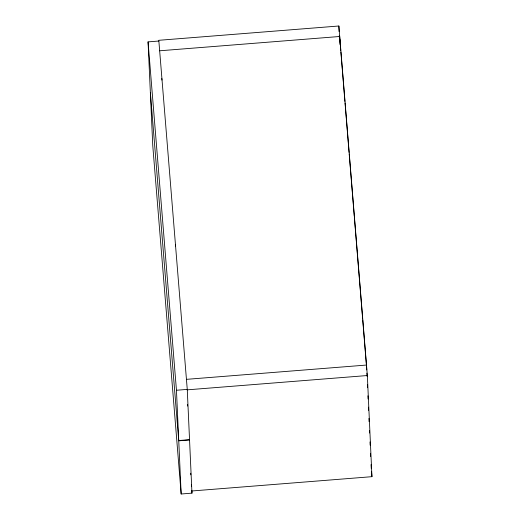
<?xml version="1.0" encoding="UTF-8"?>
<svg xmlns="http://www.w3.org/2000/svg" width="520" height="520" viewBox="0 0 520 520"><rect width="100%" height="100%" fill="white"/><g stroke="black" fill="none" stroke-linecap="round" stroke-linejoin="round"><path stroke-width="0.78" d="M338.858 26L158.802 40.3L187.297 389.838L367.354 375.531L338.858 26L339.118 31.662M189.54 439.679L178.737 440.538L176.456 390.254L187.258 389.396L191.964 493.142L181.161 494L178.75 440.83L150.339 92.17L148.057 41.886L158.86 41.028M159.66 50.791L339.716 36.485L340.08 44.577M186.44 379.347L366.496 365.047L366.717 369.902M178.75 440.83L189.553 439.972M191.886 490.978L371.943 476.678L367.354 375.531M339.833 39.085L340.756 50.414M340.886 52.032L344.91 101.4M345.046 103.019L349.07 152.386M349.2 154.005L354.282 216.314M354.413 217.932L358.436 267.3M358.566 268.918L362.59 318.286M362.726 319.904L366.613 367.647M371.287 468.611L371.02 464.575M371.553 471.835L371.943 476.678M161.824 78.475L161.954 80.093M175.344 244.374L175.481 245.993M191.367 484.523L191.497 486.142M191.769 490.718L191.964 493.142M148.057 41.886L176.456 390.254M181.161 494L152.763 145.633L150.352 92.456M366.866 373.139L367.01 376.376M367.38 384.469L367.529 387.706M367.894 395.798L368.043 399.029M368.407 407.121L368.557 410.358M368.921 418.45L369.07 421.688M369.473 430.586L369.584 433.017M369.987 441.916L370.136 445.153M370.5 453.245L370.65 456.482M339.3 35.711L339.411 38.136M187.583 404.43L187.655 406.049M190.703 473.213L190.775 474.832"/></g></svg>
